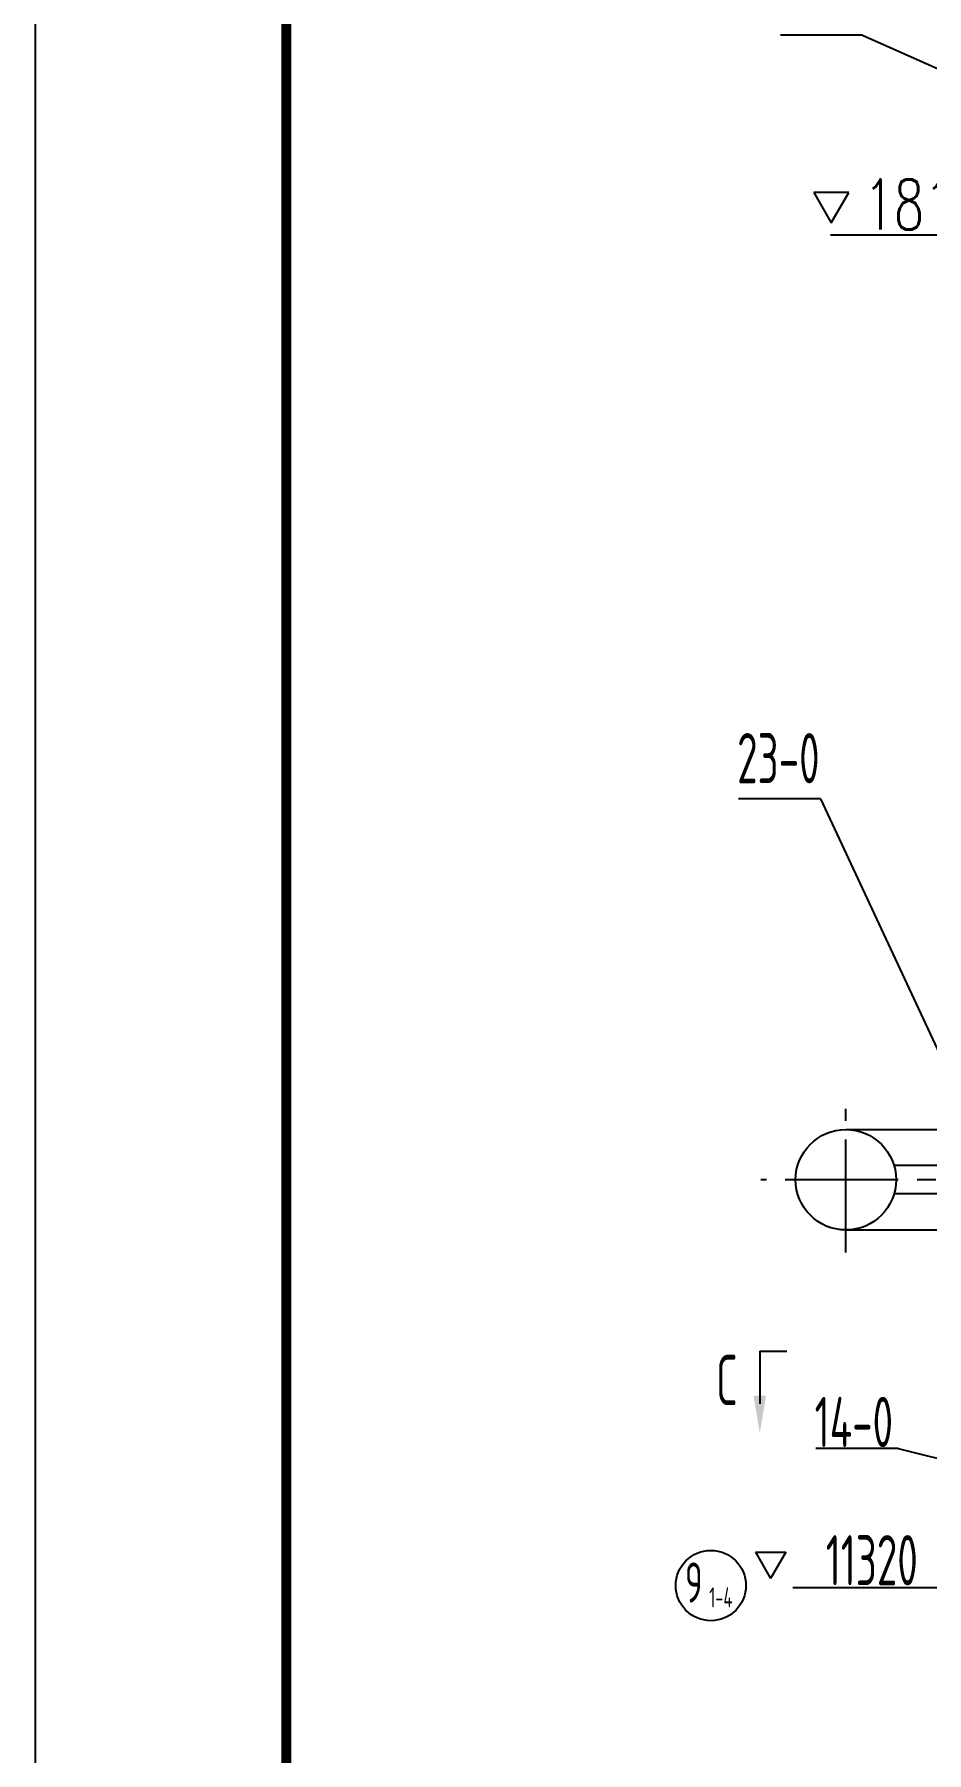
# Model space of a CAD drawing. Header units: millimetres. Extents: x 6566 to 7427, y 671 to 1285.
# Drawn here: x 6575.4 to 6664.3, y 928.4 to 1099.5 of the extents above; entities that cross this region are included whole.
import ezdxf

# ---------------------------------------------------------------- set-up
doc = ezdxf.new("R2010")
doc.units = ezdxf.units.MM
doc.header["$LTSCALE"] = 15
doc.header["$MEASUREMENT"] = 0
doc.linetypes.add('CENTER2', pattern=[1.125, 0.75, -0.125, 0.125, -0.125])
for name, color, linetype in [('12', 7, 'Continuous'), ('LAYER1', 7, 'Continuous'), ('LAYER2', 2, 'CENTER2'), ('LAYER3', 1, 'Continuous')]:
    doc.layers.add(name, color=color, linetype=linetype)
doc.styles.add('HZTXT', font='ascii.shx', dxfattribs={"width": 0.7, "height": 3.5, "bigfont": 'HZTXT.shx'})
doc.styles.add('SXFT', font='romans.shx', dxfattribs={"width": 0.7, "bigfont": 'SXFT.shx'})

msp = doc.modelspace()

# ---------------------------------------------------------------- linework, layer by layer
for p, q in [((6653.03421, 1083.7788), (6654.78419, 1080.74774)), ((6656.53418, 1083.7788), (6653.03421, 1083.7788)), ((6654.78419, 1080.74774), (6656.53418, 1083.7788))]:
    msp.add_line(p, q)
at = {"layer": '12'}
for p, q in [((6575.51635, 680.54693), (6575.51635, 1274.54693)), ((6600.51635, 690.54693), (6600.51635, 1264.54693))]:
    msp.add_line(p, q, dxfattribs=at)
msp.add_lwpolyline([(6575.51635, 680.54693, 0.2, 0.2, 0), (6575.51635, 1274.54693, 0.2, 0.2, 0), (7416.51635, 1274.54693, 0.2, 0.2, 0), (7416.51635, 680.54693, 0.2, 0.2, 0)], format="xyseb", close=True, dxfattribs=at)
at = {"layer": '12', "const_width": 1}
msp.add_lwpolyline([(6600.51635, 1264.54693), (7406.51635, 1264.54693), (7406.51635, 690.54693), (6600.51635, 690.54693), (6600.51635, 1264.54693), (6986.01635, 1264.54693)], dxfattribs=at)
at = {"layer": 'LAYER1'}
for p, q in [((6657.88959, 1099.43554), (6649.71606, 1099.43554)), ((6657.88959, 1099.43554), (6705.19422, 1078.39451)), ((6694.53422, 1079.51192), (6654.69354, 1079.51192)), ((6653.71168, 1023.36477), (6645.53815, 1023.36477)), ((6653.71168, 1023.36477), (6670.04061, 988.32487)), ((6647.66246, 968.37633), (6647.66246, 963.09988)), ((6647.66246, 968.37633), (6650.35668, 968.37633)), ((6661.43074, 958.65268), (6653.25721, 958.65268)), ((6661.43074, 958.65268), (6722.71396, 943.53434)), ((6647.2388, 948.32934), (6650.2388, 948.32934)), ((6647.2388, 948.32934), (6648.7388, 945.73126)), ((6650.2388, 948.32934), (6648.7388, 945.73126)), ((6667.09422, 944.80442), (6650.94094, 944.80442))]:
    msp.add_line(p, q, dxfattribs=at)
msp.add_circle((6642.78505, 945.01902), 3.5, dxfattribs=at)
at = {"layer": 'LAYER2'}
for p, q in [((6656.23053, 978.17794), (6656.23053, 992.51393)), ((6678.32422, 985.43392), (6647.77101, 985.43392))]:
    msp.add_line(p, q, dxfattribs=at)
at = {"layer": 'LAYER3'}
for p, q in [((6656.23053, 990.43392), (6673.42724, 990.43392)), ((6678.32422, 986.84392), (6661.0276, 986.84392)), ((6678.32422, 984.02392), (6661.0276, 984.02392)), ((6656.23053, 980.43392), (6671.40133, 980.43392))]:
    msp.add_line(p, q, dxfattribs=at)
msp.add_circle((6656.23053, 985.43392), 5, dxfattribs=at)
msp.add_solid([(6648.28746, 963.9407), (6647.03746, 963.9407), (6647.66246, 960.1907)], dxfattribs=at)

# ---------------------------------------------------------------- texts
at = {"color": 0, "linetype": 'ByBlock', "style": 'HZTXT', "width": 0.7}
msp.add_text('C', height=5, dxfattribs=at).set_placement((6643.30793, 962.99007))
at = {"color": 0, "linetype": 'ByBlock', "attachment_point": 5}
for s, insert, char_height, style in [('18194', (6665.51885, 1082.56543), 5, 'SXFT'), ('11320', (6658.81797, 947.53995), 5, 'HZTXT'), ('9', (6641.08712, 945.31689), 4, 'HZTXT')]:
    msp.add_mtext(s, dxfattribs=dict(at, insert=insert, char_height=char_height, style=style))
at = {"color": 0, "linetype": 'ByBlock', "insert": (6643.78311, 943.83876), "char_height": 2, "attachment_point": 5, "line_spacing_factor": 0.72, "style": 'HZTXT'}
msp.add_mtext('1-4', dxfattribs=at)
at = {"layer": 'LAYER1', "style": 'HZTXT', "width": 0.7}
for s, p in [('23-0', (6645.40854, 1024.92092)), ('14-0', (6653.12761, 958.80777))]:
    msp.add_text(s, height=5, dxfattribs=at).set_placement(p)

doc.saveas('drawing.dxf')
